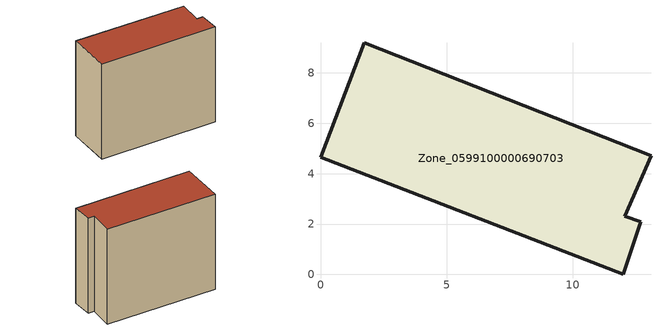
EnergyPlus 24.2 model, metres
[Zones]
Zone_0599100000690703
 floor ground (C_G): 0,4.65 1.74,9.2 13.11,4.71 12.07,2.31 12.7,2.08 12.01,0 z0
 wall outside (C_F): 12.7,2.08 12.07,2.31 13.11,4.71 1.74,9.2 0,4.65 12.01,0 12.7,2.08 z0:10.96
 roof outside (C_R): 0,4.65 12.01,0 12.7,2.08 12.07,2.31 13.11,4.71 1.74,9.2 z10.96
[BUILDING]
Pand.0599100000690703: North Axis=0; Terrain=City; Loads Convergence Tolerance Value=0.04; Temperature Convergence Tolerance Value=0.4; Solar Distribution=FullExterior; Maximum Number of Warmup Days=25; Minimum Number of Warmup Days=1
[Site:Location]
Rotterdam.The.Hague.AP_ZH_NLD Design_Conditions: Latitude=51.96; Longitude=4.45; Time Zone=1; Elevation=-4.5
[SITE:GROUNDTEMPERATURE:BUILDINGSURFACE]
18, 18, 18, 18, 18, 18, 18, 18, 18, 18, 18, 18
[MATERIAL] Thermal Absorptance=0.9; Solar Absorptance=0.7; Visible Absorptance=0.7
Name | Roughness | Thickness | Conductivity | Density | Specific Heat
G.TI.1946 | MediumSmooth | 0.15 | 1 | 540 | 1210
F.TI.1946 | Rough | 0.3 | 0.857143 | 1920 | 840
R.TI.1946 | MediumRough | 0.2 | 0.1 | 1500 | 1000
[CONSTRUCTION]
C_G: G.TI.1946
C_F: F.TI.1946
C_R: R.TI.1946
[ZONE]
Zone_0599100000690703: Type=1; Multiplier=1; Ceiling Height=Autocalculate; Volume=Autocalculate; Floor Area=autocalculate; Part of Total Floor Area=Yes
[ZONEINFILTRATION:DESIGNFLOWRATE]
Infil_Zone_0599100000690703: Zone or ZoneList or Space or SpaceList=Zone_0599100000690703; Schedule=AlwaysOn; Design Flow Rate Calculation Method=Flow/Area; Flow Rate per Floor Area=0.003; Constant Term Coefficient=1; Temperature Term Coefficient=0; Velocity Term Coefficient=0; Velocity Squared Term Coefficient=0
[HVACTEMPLATE:ZONE:IDEALLOADSAIRSYSTEM]
Zone_0599100000690703: Maximum Heating Supply Air Temperature=50; Minimum Cooling Supply Air Temperature=13; Maximum Heating Supply Air Humidity Ratio=0.0156; Minimum Cooling Supply Air Humidity Ratio=0.0077; Heating Limit=NoLimit; Cooling Limit=NoLimit; Dehumidification Control Type=ConstantSensibleHeatRatio; Cooling Sensible Heat Ratio=0.7; Dehumidification Setpoint=60; Humidification Control Type=None; Humidification Setpoint=30; Outdoor Air Method=None; Outdoor Air Flow Rate per Person=0.00944; Outdoor Air Flow Rate per Zone Floor Area=0; Outdoor Air Flow Rate per Zone=0; Demand Controlled Ventilation Type=None; Outdoor Air Economizer Type=NoEconomizer; Heat Recovery Type=None; Sensible Heat Recovery Effectiveness=0.7; Latent Heat Recovery Effectiveness=0.65
[ZONECONTROL:THERMOSTAT]
ThermostatControl_Zone_0599100000690703: Zone or ZoneList=Zone_0599100000690703; Control Type Schedule=DualSetpointControlType; Control 1=Thermostat_Zone_0599100000690703; Temperature Difference Between Cutout And Setpoint=0
[THERMOSTATSETPOINT:DUALSETPOINT]
Thermostat_Zone_0599100000690703: Heating Setpoint Temperature Schedule=HeatingSetpoint_Zone_0599100000690703; Cooling Setpoint Temperature Schedule=CoolingSetpoint_Zone_0599100000690703
[SCHEDULE:COMPACT]
HeatingSetpoint_Zone_0599100000690703: Through: 12/31, For: AllDays, Until: 24:00, 21
CoolingSetpoint_Zone_0599100000690703: Through: 12/31, For: AllDays, Until: 24:00, 24
DualSetpointControlType: Through: 12/31, For: AllDays, Until: 24:00, 4
AlwaysOn: Through: 12/31, For: AllDays, Until: 24:00, 1
